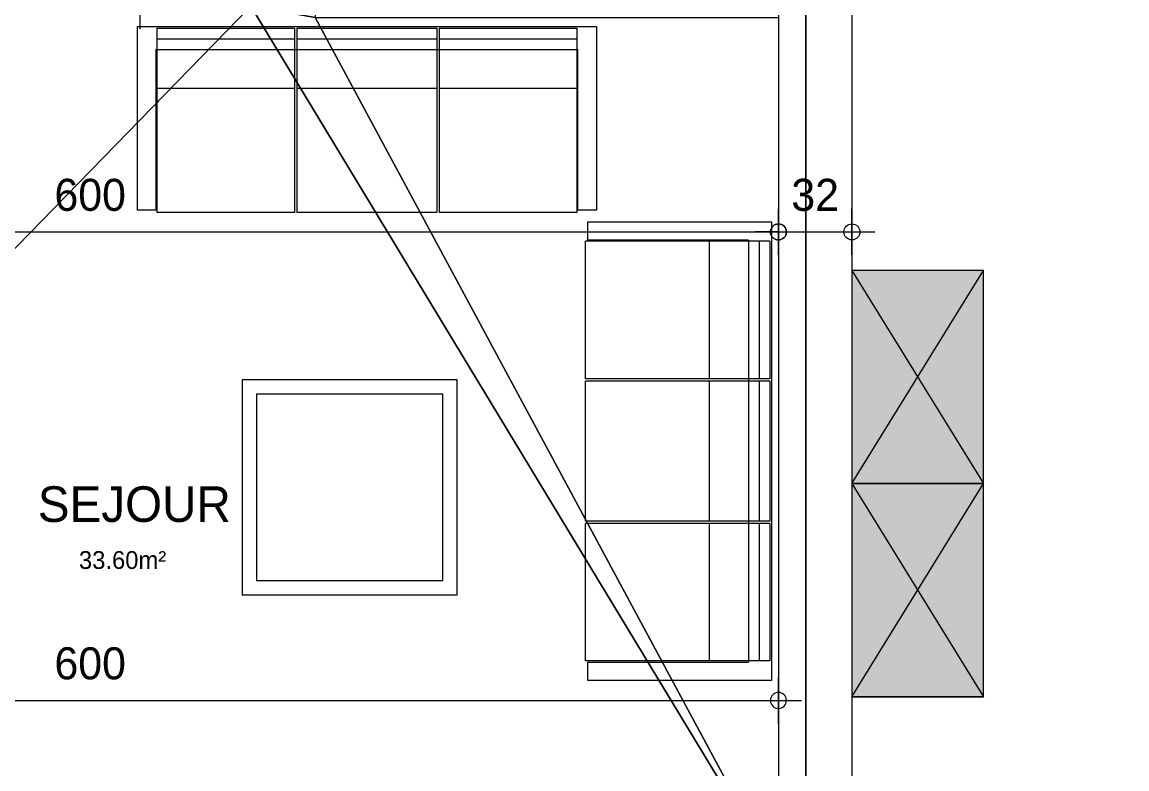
# Model space of a CAD drawing. Header units: metres. Extents: x 1.8 to 67.5, y -52.8 to -10.8.
# Drawn here: x 22.385 to 27.2, y -22.552 to -19.296 of the extents above; entities that cross this region are included whole.
import ezdxf
from ezdxf.enums import TextEntityAlignment as Align
from ezdxf.lldxf.tags import DXFTag

# ---------------------------------------------------------------- set-up
doc = ezdxf.new("R2010")
doc.units = ezdxf.units.M
doc.header["$MEASUREMENT"] = 0
doc.layers.add('Calque commun', color=7, linetype='Continuous')
doc.layers.add('Textes', color=7, linetype='Continuous')
doc.styles.add('Century Gothic11', font='GOTHIC.TTF', dxfattribs={"height": 0.139636})
doc.styles.add('Century Gothic19', font='GOTHIC.TTF', dxfattribs={"height": 0.155151})
doc.styles.add('Century Gothic5', font='GOTHIC.TTF', dxfattribs={"height": 0.077575})
tags = doc.linetypes.add('DOT2', pattern=[0.125, 0, -0.125]).pattern_tags.tags
tags[6:7] = [DXFTag(74, 4), DXFTag(75, 0), DXFTag(340, '0'), DXFTag(46, 1.0), DXFTag(50, 0.0), DXFTag(44, 0.0), DXFTag(45, 0.0)]
tags[4:5] = [DXFTag(74, 4), DXFTag(75, 0), DXFTag(340, '0'), DXFTag(46, 1.0), DXFTag(50, 0.0), DXFTag(44, 0.0), DXFTag(45, 0.0)]
tags = doc.linetypes.add('HIDDEN', pattern=[0.375, 0.25, -0.125]).pattern_tags.tags
tags[6:7] = [DXFTag(74, 4), DXFTag(75, 0), DXFTag(340, '0'), DXFTag(46, 1.0), DXFTag(50, 0.0), DXFTag(44, 0.0), DXFTag(45, 0.0)]
tags[4:5] = [DXFTag(74, 4), DXFTag(75, 0), DXFTag(340, '0'), DXFTag(46, 1.0), DXFTag(50, 0.0), DXFTag(44, 0.0), DXFTag(45, 0.0)]

# ---------------------------------------------------------------- blocks, each defined once
blk = doc.blocks.new('Block52880')
at = {"layer": 'Calque commun', "color": 7, "linetype": 'Continuous', "lineweight": 18}
blk.add_line((26.0015, -14.3466), (26.0015, -23.3466), dxfattribs=at)
at = {"layer": 'Calque commun', "color": 7, "linetype": 'Continuous', "lineweight": 9}
for p, q in [((25.8015, -14.5466), (25.8015, -23.1466)), ((25.6815, -14.6666), (25.6815, -23.0266))]:
    blk.add_line(p, q, dxfattribs=at)
blk = doc.blocks.new('new71')
at = {"layer": 'Calque commun', "color": 5, "linetype": 'Continuous', "lineweight": 9}
blk.add_arc((0, 0), 0.5, 0, 359.99941, dxfattribs=at)
blk = doc.blocks.new('new72')
at = {"layer": 'Calque commun', "color": 5, "linetype": 'Continuous', "lineweight": 9}
blk.add_arc((0, 0), 0.5, 0, 359.99941, dxfattribs=at)
blk = doc.blocks.new('DimLine54059')
at = {"layer": 'Calque commun', "color": 5, "linetype": 'Continuous', "lineweight": 9}
for p, q in [((25.6815, -20.3108), (25.6815, -20.1108)), ((26.0015, -20.3108), (26.0015, -20.1108)), ((25.6815, -20.2108), (25.5815, -20.2108)), ((25.6815, -20.2108), (26.0015, -20.2108)), ((26.0015, -20.2108), (26.1015, -20.2108))]:
    blk.add_line(p, q, dxfattribs=at)
at = {"layer": 'Calque commun', "color": 5, "linetype": 'Continuous', "lineweight": 9, "extrusion": (0, 0, -1), "xscale": 0.07000000029802322, "yscale": 0.07000000029802322, "zscale": 0.07000000029802322}
for name, p in [('new71', (-25.6815, -20.2108)), ('new72', (-26.0015, -20.2108))]:
    blk.add_blockref(name, p, dxfattribs=at)
at = {"layer": 'Calque commun', "color": 5, "linetype": 'Continuous', "lineweight": 9, "style": 'Century Gothic11'}
blk.add_text('32', height=0.13964, dxfattribs=at).set_placement((25.8415, -20.1608), align=Align.BOTTOM_CENTER)
blk = doc.blocks.new('new74')
at = {"layer": 'Calque commun', "color": 5, "linetype": 'Continuous', "lineweight": 9}
blk.add_arc((0, 0), 0.5, 0, 359.99941, dxfattribs=at)
blk = doc.blocks.new('DimLine54067')
at = {"layer": 'Calque commun', "color": 5, "linetype": 'Continuous', "lineweight": 9}
for p, q in [((25.6815, -20.3108), (25.6815, -20.1108)), ((19.6815, -20.2108), (25.6815, -20.2108)), ((25.6815, -20.2108), (25.7815, -20.2108))]:
    blk.add_line(p, q, dxfattribs=at)
at = {"layer": 'Calque commun', "color": 5, "linetype": 'Continuous', "lineweight": 9, "xscale": 0.07000000029802322, "yscale": 0.07000000029802322, "zscale": 0.07000000029802322}
blk.add_blockref('new74', (25.6815, -20.2108), dxfattribs=at)
at = {"layer": 'Calque commun', "color": 5, "linetype": 'Continuous', "lineweight": 9, "style": 'Century Gothic11'}
blk.add_text('600', height=0.13964, dxfattribs=at).set_placement((22.6815, -20.1608), align=Align.BOTTOM_CENTER)
blk = doc.blocks.new('sofa3')
at = {"layer": 'Calque commun', "color": 8, "linetype": 'ByBlock', "lineweight": 9}
for p, q in [((0, 0), (0, -0.8)), ((2, 0), (0, 0)), ((2, 0), (2, 0)), ((2, 0), (2, 0)), ((2, 0), (2, 0)), ((2, 0), (2, 0)), ((2, -0.8), (2, 0)), ((0.685, -0.0067), (0.085, -0.0067)), ((0.085, -0.0067), (0.085, -0.1)), ((0.685, -0.0067), (0.685, -0.1)), ((1.305, -0.0067), (0.695, -0.0067)), ((0.695, -0.0067), (0.695, -0.1)), ((1.305, -0.0067), (1.305, -0.1)), ((1.915, -0.0067), (1.315, -0.0067)), ((1.315, -0.0067), (1.315, -0.1)), ((1.915, -0.0067), (1.915, -0.1)), ((0.685, -0.054), (0.085, -0.054)), ((1.305, -0.054), (0.695, -0.054)), ((1.915, -0.054), (1.315, -0.054)), ((0.08, -0.1), (0.08, -0.1)), ((0.08, -0.1), (0.08, -0.1)), ((0.08, -0.1), (0.08, -0.1)), ((0.08, -0.1), (0.08, -0.1)), ((0.085, -0.1), (0.08, -0.1)), ((0.08, -0.74), (0.08, -0.1)), ((0.685, -0.1), (0.085, -0.1)), ((0.085, -0.1), (0.085, -0.14)), ((0.085, -0.11), (0.085, -0.11)), ((0.085, -0.11), (0.085, -0.11)), ((0.085, -0.14), (0.085, -0.81)), ((0.695, -0.1), (0.685, -0.1)), ((0.685, -0.1), (0.685, -0.14)), ((0.685, -0.11), (0.685, -0.11)), ((0.685, -0.11), (0.685, -0.11)), ((0.685, -0.14), (0.685, -0.81)), ((1.305, -0.1), (0.695, -0.1)), ((0.695, -0.1), (0.695, -0.14)), ((0.695, -0.11), (0.695, -0.11)), ((0.695, -0.11), (0.695, -0.11)), ((0.695, -0.14), (0.695, -0.81)), ((1.315, -0.1), (1.305, -0.1)), ((1.305, -0.1), (1.305, -0.14)), ((1.305, -0.11), (1.305, -0.11)), ((1.305, -0.11), (1.305, -0.11)), ((1.305, -0.14), (1.305, -0.81)), ((1.915, -0.1), (1.315, -0.1)), ((1.315, -0.1), (1.315, -0.14)), ((1.315, -0.11), (1.315, -0.11)), ((1.315, -0.11), (1.315, -0.11)), ((1.315, -0.14), (1.315, -0.81)), ((1.92, -0.1), (1.915, -0.1)), ((1.915, -0.1), (1.915, -0.14)), ((1.915, -0.11), (1.915, -0.11)), ((1.915, -0.11), (1.915, -0.11)), ((1.915, -0.14), (1.915, -0.81)), ((1.92, -0.1), (1.92, -0.1)), ((1.92, -0.1), (1.92, -0.1)), ((1.92, -0.1), (1.92, -0.1)), ((1.92, -0.1), (1.92, -0.1)), ((1.92, -0.1), (1.92, -0.74)), ((0.085, -0.27), (0.685, -0.27)), ((0.695, -0.27), (1.305, -0.27)), ((1.315, -0.27), (1.915, -0.27)), ((0.08, -0.76), (0.08, -0.74)), ((0.08, -0.8), (0.08, -0.76)), ((1.92, -0.74), (1.92, -0.76)), ((1.92, -0.76), (1.92, -0.8)), ((0, -0.8), (0, -0.8)), ((0, -0.8), (0, -0.8)), ((0, -0.8), (0.08, -0.8)), ((0.08, -0.8), (0.08, -0.8)), ((0.08, -0.8), (0.08, -0.8)), ((0.085, -0.81), (0.085, -0.81)), ((0.085, -0.81), (0.085, -0.81)), ((0.085, -0.81), (0.685, -0.81)), ((0.685, -0.81), (0.685, -0.81)), ((0.685, -0.81), (0.685, -0.81)), ((0.695, -0.81), (0.695, -0.81)), ((0.695, -0.81), (0.695, -0.81)), ((0.695, -0.81), (1.305, -0.81)), ((1.305, -0.81), (1.305, -0.81)), ((1.305, -0.81), (1.305, -0.81)), ((1.315, -0.81), (1.315, -0.81)), ((1.315, -0.81), (1.315, -0.81)), ((1.315, -0.81), (1.915, -0.81)), ((1.915, -0.81), (1.915, -0.81)), ((1.915, -0.81), (1.915, -0.81)), ((1.92, -0.8), (1.92, -0.8)), ((1.92, -0.8), (1.92, -0.8)), ((1.92, -0.8), (2, -0.8))]:
    blk.add_line(p, q, dxfattribs=at)
blk = doc.blocks.new('lrtbl3')
at = {"layer": 'Calque commun', "color": 8, "linetype": 'ByBlock', "lineweight": 9}
for p, q in [((0, 0), (0.6, 0)), ((0, -0.6), (0, 0)), ((0.6, 0), (0.6, -0.6)), ((0.04, -0.04), (0.56, -0.04)), ((0.04, -0.56), (0.04, -0.04)), ((0.56, -0.04), (0.56, -0.56)), ((0.56, -0.56), (0.04, -0.56)), ((0.6, -0.6), (0, -0.6))]:
    blk.add_line(p, q, dxfattribs=at)
blk = doc.blocks.new('XMODULE1PGNONPMR2')
at = {"layer": 'Calque commun', "color": 5, "linetype": 'Continuous', "lineweight": 9}
blk.add_arc((0, 0), 0.5, 0, 359.99941, dxfattribs=at)
blk = doc.blocks.new('DimLine53340')
at = {"layer": 'Calque commun', "color": 5, "linetype": 'Continuous', "lineweight": 9}
for p, q in [((12.8815, -23.6782), (12.8815, -23.4782)), ((6.8815, -23.5782), (12.8815, -23.5782)), ((12.8815, -23.5782), (12.9815, -23.5782))]:
    blk.add_line(p, q, dxfattribs=at)
at = {"layer": 'Calque commun', "color": 5, "linetype": 'Continuous', "lineweight": 9, "xscale": 0.07000000029802322, "yscale": 0.07000000029802322, "zscale": 0.07000000029802322}
blk.add_blockref('XMODULE1PGNONPMR2', (12.8815, -23.5782), dxfattribs=at)
at = {"layer": 'Calque commun', "color": 5, "linetype": 'Continuous', "lineweight": 9, "style": 'Century Gothic11'}
blk.add_text('600', height=0.13964, dxfattribs=at).set_placement((9.8815, -23.5282), align=Align.BOTTOM_CENTER)
blk = doc.blocks.new('XMODULE1PGNONPMR55')
at = {"layer": 'Calque commun', "color": 5, "linetype": 'Continuous', "lineweight": 9}
blk.add_arc((0, 0), 0.5, 0, 359.99941, dxfattribs=at)
blk = doc.blocks.new('XMODULE1PGNONPMR56')
at = {"layer": 'Calque commun', "color": 5, "linetype": 'Continuous', "lineweight": 9}
blk.add_arc((0, 0), 0.5, 0, 359.99941, dxfattribs=at)
blk = doc.blocks.new('DimLine60835')
at = {"layer": 'Calque commun', "color": 5, "linetype": 'Continuous', "lineweight": 9}
for p, q in [((10.0984, -18.6712), (10.0984, -18.5712)), ((9.9984, -18.6712), (10.1984, -18.6712)), ((10.0984, -20.5513), (10.0984, -18.6712)), ((9.9984, -20.5513), (10.1984, -20.5513)), ((10.0984, -20.5513), (10.0984, -20.6513))]:
    blk.add_line(p, q, dxfattribs=at)
at = {"layer": 'Calque commun', "color": 5, "linetype": 'Continuous', "lineweight": 9, "xscale": 0.07000000029802322, "yscale": 0.07000000029802322, "zscale": 0.07000000029802322, "rotation": 90}
for name, p in [('XMODULE1PGNONPMR56', (10.0984, -18.6712)), ('XMODULE1PGNONPMR55', (10.0984, -20.5513))]:
    blk.add_blockref(name, p, dxfattribs=at)
at = {"layer": 'Calque commun', "color": 5, "linetype": 'Continuous', "lineweight": 9, "style": 'Century Gothic11'}
blk.add_text('188', height=0.13964, rotation=90, dxfattribs=at).set_placement((10.0484, -19.6113), align=Align.BOTTOM_CENTER)
blk = doc.blocks.new('XMODULE1PGNONPMR75')
at = {"layer": 'Calque commun', "color": 5, "linetype": 'Continuous', "lineweight": 9}
for name in ['DimLine60835', 'DimLine53340']:
    blk.add_blockref(name, (0, 0), dxfattribs=at)
at = {"layer": 'Calque commun', "color": 0, "linetype": 'DOT2', "lineweight": -2, "extrusion": (0, 0, -1), "xscale": -1, "yscale": -1, "zscale": -1}
for p, rotation in [((-12.0877, -20.6404), 180), ((-12.8509, -23.4912), -90.00000000000001)]:
    blk.add_blockref('sofa3', p, dxfattribs=dict(at, rotation=rotation))
at = {"layer": 'Calque commun', "color": 0, "linetype": 'DOT2', "lineweight": -2, "extrusion": (0, 0, -1), "xscale": -1.5625, "yscale": -1.5625, "zscale": -1.5625}
blk.add_blockref('lrtbl3', (-10.5437, -23.1174), dxfattribs=at)
at = {"layer": 'Calque commun', "color": 9, "linetype": 'ByBlock', "lineweight": -2, "style": 'Century Gothic5'}
blk.add_text('33.60m²', height=0.07758, dxfattribs=at).set_placement((9.8324, -22.9274), align=Align.TOP_LEFT)
at = {"layer": 'Textes', "color": 5, "linetype": 'ByBlock', "lineweight": -2, "style": 'Century Gothic19'}
blk.add_text('SEJOUR', height=0.15515, dxfattribs=at).set_placement((9.6531, -22.6448), align=Align.TOP_LEFT)
at = {"layer": 'Calque commun', "color": 9, "linetype": 'Continuous', "lineweight": 9}
mesh = blk.add_polyface(dxfattribs=at)
corners = [(7.2216, -19.0635), (6.9215, -19.0635), (6.9215, -16.2714), (10.5815, -20.5513), (10.8615, -20.5513), (10.8615, -20.6013), (10.5815, -19.6512), (10.8615, -19.5712), (10.8615, -19.6512), (7.2216, -19.6158), (6.8815, -24.3512), (6.8815, -19.6158), (12.8815, -20.6013), (12.8815, -24.3512), (8.2215, -18.6712), (11.7015, -19.5712), (11.7015, -18.6712), (8.2215, -16.2714)]
mesh.append_faces([[corners[k] for k in face] for face in [(6, 7, 8), (9, 10, 11)]], dxfattribs={"vtx0": -1, "color": 9})
mesh.append_faces([[corners[k] for k in face] for face in [(10, 3, 13)]], dxfattribs={"vtx0": -1, "vtx1": -1, "color": 9})
mesh.append_faces([[corners[k] for k in face] for face in [(0, 2, 14), (5, 13, 3), (9, 3, 10), (9, 14, 3), (6, 16, 7)]], dxfattribs={"vtx0": -1, "vtx1": -1, "vtx2": -1, "color": 9})
mesh.append_faces([[corners[k] for k in face] for face in [(6, 14, 16)]], dxfattribs={"vtx0": -1, "vtx2": -1, "color": 9})
mesh.append_faces([[corners[k] for k in face] for face in [(15, 7, 16), (17, 14, 2)]], dxfattribs={"vtx1": -1, "color": 9})
mesh.append_faces([[corners[k] for k in face] for face in [(6, 3, 14), (9, 0, 14)]], dxfattribs={"vtx1": -1, "vtx2": -1, "color": 9})
mesh.append_faces([[corners[k] for k in face] for face in [(0, 1, 2), (3, 4, 5), (5, 12, 13)]], dxfattribs={"vtx2": -1, "color": 9})

msp = doc.modelspace()

# ---------------------------------------------------------------- linework, layer by layer
at = {"layer": 'Calque commun', "color": 12, "linetype": 'Continuous', "lineweight": 18}
msp.add_line((25.8015, -23.1469), (25.8015, -14.5469), dxfattribs=at)
at = {"layer": 'Calque commun', "color": 7, "linetype": 'HIDDEN', "lineweight": 9, "flags": 128}
for points in [[(26.0015, -20.3786), (26.0015, -21.308), (26.5755, -21.308), (26.5755, -20.3786), (26.0015, -20.3786), (26.5755, -21.308), (26.0015, -21.308), (26.5755, -20.3786)], [(26.0015, -21.308), (26.0015, -22.2375), (26.5755, -22.2375), (26.5755, -21.308), (26.0015, -21.308), (26.5755, -22.2375), (26.0015, -22.2375), (26.5755, -21.308)]]:
    msp.add_lwpolyline(points, dxfattribs=at)
at = {"layer": 'Calque commun', "color": 43, "linetype": 'HIDDEN', "lineweight": 9}
msp.add_trace([(26.5755, -20.3786), (26.0015, -20.3786), (26.5755, -22.2375), (26.0015, -22.2375)], dxfattribs=at)

# ---------------------------------------------------------------- block references
at = {"layer": 'Calque commun', "color": 0, "linetype": 'ByBlock', "lineweight": -2}
for name, p in [('Block52880', (0, 0)), ('XMODULE1PGNONPMR75', (12.8, 1.3249))]:
    msp.add_blockref(name, p, dxfattribs=at)
at = {"layer": 'Calque commun', "color": 5, "linetype": 'Continuous', "lineweight": 9}
for name in ['DimLine54067', 'DimLine54059']:
    msp.add_blockref(name, (0, 0), dxfattribs=at)

# ---------------------------------------------------------------- meshes
at = {"layer": 'Calque commun', "color": 7, "linetype": 'Continuous', "lineweight": 9}
mesh = msp.add_polyface(dxfattribs=at)
corners = [(61.7636, -10.7659), (1.7636, -10.7659), (1.7636, -52.7659), (61.7636, -52.7659)]
mesh.append_faces([[corners[k] for k in face] for face in [(0, 1, 2, 3)]], dxfattribs={"color": 7})

doc.saveas('drawing.dxf')
